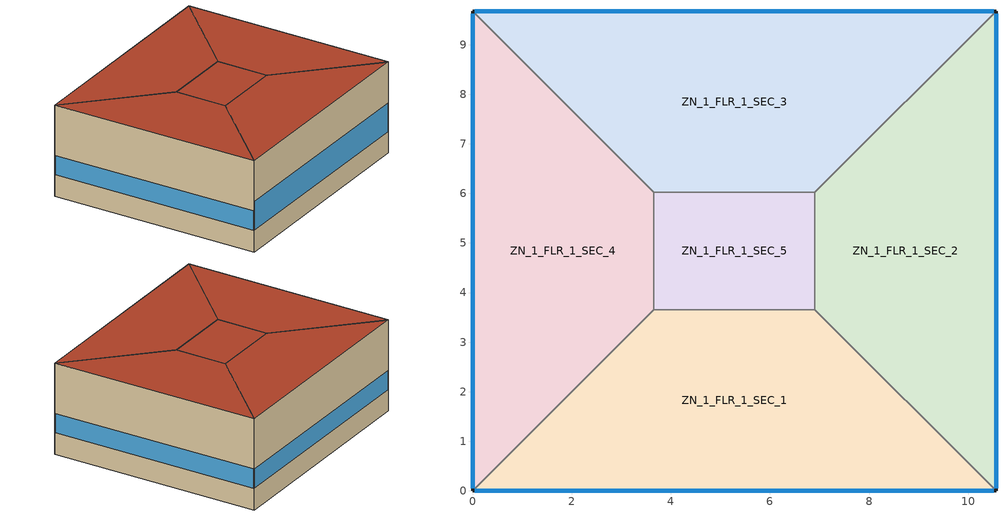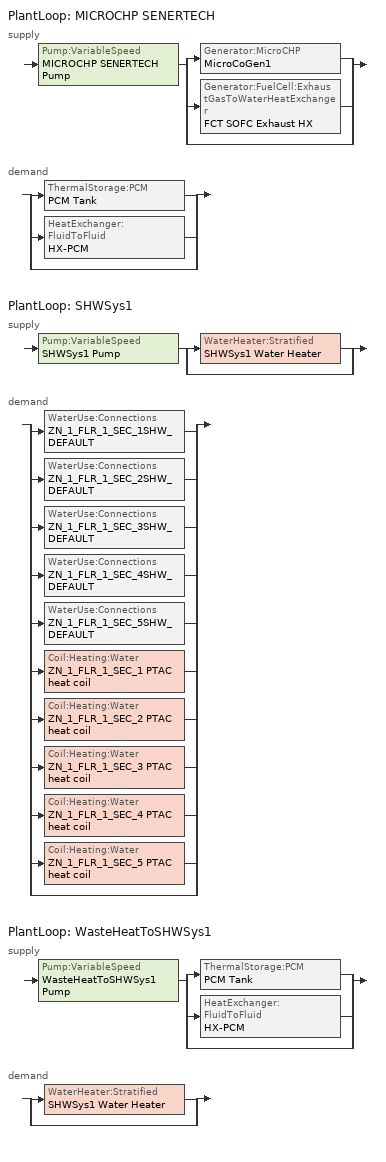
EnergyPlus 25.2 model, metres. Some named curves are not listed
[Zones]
ZN_1_FLR_1_SEC_1
 floor ground (ASHRAE 90.1-2004_Sec 5.5-4_Unheated_Ext-slab): 3.66,3.66 6.9,3.66 10.56,0 0,0 z0
 wall outside (CBECS_New_Restaurant_North_Mass_Ext-wall): 0,0 10.56,0 z0:4.22
 wall to ZN_1_FLR_1_SEC_2 (ASHRAE 90.1-2004_Sec 5.5-4_Interior Wall_Int-Wall): 10.56,0 6.9,3.66 z0:4.22
 wall to ZN_1_FLR_1_SEC_5 (ASHRAE 90.1-2004_Sec 5.5-4_Interior Wall_Int-Wall): 6.9,3.66 3.66,3.66 z0:4.22
 wall to ZN_1_FLR_1_SEC_4 (ASHRAE 90.1-2004_Sec 5.5-4_Interior Wall_Int-Wall): 3.66,3.66 0,0 z0:4.22
 window (CBECS_Windows_Single_Pane_Tinted_0_1_fixed_north_window): 0.05,0 10.51,0 z1:2.33
 roof outside (CBECS_New_Restaurant_North_IEAD_Roof): 0,0 10.56,0 6.9,3.66 3.66,3.66 z4.22
ZN_1_FLR_1_SEC_2
 floor ground (ASHRAE 90.1-2004_Sec 5.5-4_Unheated_Ext-slab): 6.9,3.66 6.9,6.02 10.56,9.68 10.56,0 z0
 wall outside (CBECS_New_Restaurant_North_Mass_Ext-wall): 10.56,0 10.56,9.68 z0:4.22
 wall to ZN_1_FLR_1_SEC_3 (ASHRAE 90.1-2004_Sec 5.5-4_Interior Wall_Int-Wall): 10.56,9.68 6.9,6.02 z0:4.22
 wall to ZN_1_FLR_1_SEC_5 (ASHRAE 90.1-2004_Sec 5.5-4_Interior Wall_Int-Wall): 6.9,6.02 6.9,3.66 z0:4.22
 window (CBECS_Windows_Single_Pane_Tinted_0_1_fixed_west_window): 10.56,0.05 10.56,9.63 z1:1.89
 roof outside (CBECS_New_Restaurant_North_IEAD_Roof): 10.56,0 10.56,9.68 6.9,6.02 6.9,3.66 z4.22
ZN_1_FLR_1_SEC_3
 floor ground (ASHRAE 90.1-2004_Sec 5.5-4_Unheated_Ext-slab): 0,9.68 10.56,9.68 6.9,6.02 3.66,6.02 z0
 wall outside (CBECS_New_Restaurant_North_Mass_Ext-wall): 10.56,9.68 0,9.68 z0:4.22
 wall to ZN_1_FLR_1_SEC_5 (ASHRAE 90.1-2004_Sec 5.5-4_Interior Wall_Int-Wall): 3.66,6.02 6.9,6.02 z0:4.22
 wall to ZN_1_FLR_1_SEC_4 (ASHRAE 90.1-2004_Sec 5.5-4_Interior Wall_Int-Wall): 0,9.68 3.66,6.02 z0:4.22
 window (CBECS_Windows_Single_Pane_Tinted_0_1_fixed_south_window): 10.51,9.68 0.05,9.68 z1:1.89
 roof outside (CBECS_New_Restaurant_North_IEAD_Roof): 3.66,6.02 6.9,6.02 10.56,9.68 0,9.68 z4.22
ZN_1_FLR_1_SEC_4
 floor ground (ASHRAE 90.1-2004_Sec 5.5-4_Unheated_Ext-slab): 0,9.68 3.66,6.02 3.66,3.66 0,0 z0
 wall outside (CBECS_New_Restaurant_North_Mass_Ext-wall): 0,9.68 0,0 z0:4.22
 wall to ZN_1_FLR_1_SEC_5 (ASHRAE 90.1-2004_Sec 5.5-4_Interior Wall_Int-Wall): 3.66,3.66 3.66,6.02 z0:4.22
 window (CBECS_Windows_Single_Pane_Tinted_0_1_fixed_east_window): 0,9.63 0,0.05 z1:1.89
 roof outside (CBECS_New_Restaurant_North_IEAD_Roof): 0,0 3.66,3.66 3.66,6.02 0,9.68 z4.22
ZN_1_FLR_1_SEC_5
 floor ground (ASHRAE 90.1-2004_Sec 5.5-4_Unheated_Ext-slab): 3.66,6.02 6.9,6.02 6.9,3.66 3.66,3.66 z0
 roof outside (CBECS_New_Restaurant_North_IEAD_Roof): 3.66,3.66 6.9,3.66 6.9,6.02 3.66,6.02 z4.22
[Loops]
PlantLoop 'MICROCHP SENERTECH'
 supply: Pump:VariableSpeed 'MICROCHP SENERTECH Pump' > split
  | Generator:MicroCHP 'MicroCoGen1'
  | Generator:FuelCell:ExhaustGasToWaterHeatExchanger 'FCT SOFC Exhaust HX'
  | bypass
 demand: split
  | ThermalStorage:PCM 'PCM Tank'
  | HeatExchanger:FluidToFluid 'HX-PCM'
  | bypass
PlantLoop 'SHWSys1'
 supply: Pump:VariableSpeed 'SHWSys1 Pump' > split
  | WaterHeater:Stratified 'SHWSys1 Water Heater'
  | bypass
 demand: split
  | WaterUse:Connections 'ZN_1_FLR_1_SEC_1SHW_DEFAULT'
  | WaterUse:Connections 'ZN_1_FLR_1_SEC_2SHW_DEFAULT'
  | WaterUse:Connections 'ZN_1_FLR_1_SEC_3SHW_DEFAULT'
  | WaterUse:Connections 'ZN_1_FLR_1_SEC_4SHW_DEFAULT'
  | WaterUse:Connections 'ZN_1_FLR_1_SEC_5SHW_DEFAULT'
  | Coil:Heating:Water 'ZN_1_FLR_1_SEC_1 PTAC heat coil'
  | Coil:Heating:Water 'ZN_1_FLR_1_SEC_2 PTAC heat coil'
  | Coil:Heating:Water 'ZN_1_FLR_1_SEC_3 PTAC heat coil'
  | Coil:Heating:Water 'ZN_1_FLR_1_SEC_4 PTAC heat coil'
  | Coil:Heating:Water 'ZN_1_FLR_1_SEC_5 PTAC heat coil'
  | bypass
PlantLoop 'WasteHeatToSHWSys1'
 supply: Pump:VariableSpeed 'WasteHeatToSHWSys1 Pump' > split
  | ThermalStorage:PCM 'PCM Tank'
  | HeatExchanger:FluidToFluid 'HX-PCM'
  | bypass
 demand: split
  | WaterHeater:Stratified 'SHWSys1 Water Heater'
  | bypass
[Building]
All: Loads convergence tolerance value=0.04; Maximum number of warmup days=25; Minimum number of warmup days=6; North axis=158.434; Solar distribution=FullInteriorAndExterior; Temperature convergence tolerance value=0.2; Terrain=City
[Site:GroundTemperature:BuildingSurface]
20, 19.99, 20.02, 20.05, 20.09, 20.16, 20.19, 20.22, 20.23, 20.22, 20.19, 20.15
[Site:Location]
NEWARK_NJ_USA TMY2-14734: Elevation=9; Latitude=40.7; Longitude=-74.17; Time zone=-5
[Site:WaterMainsTemperature]
Annual average outdoor air temperature=12.08; Calculation method=Correlation; Maximum difference in monthly average outdoor air temperatures=25.8
[SizingPeriod:DesignDay] Barometric pressure=101217; Day of month=21; Daylight saving time indicator=No; Humidity condition type=WetBulb; Rain indicator=No; Snow indicator=No; Solar model indicator=ASHRAEClearSky
Name | Daily dry bulb temperature range | Day type | Maximum dry bulb temperature | Month | Sky clearness | Wetbulb or dewpoint at maximum dry bulb | Wind direction | Wind speed
NEWARK Ann Clg .4% Condns DB=>MWB | 8.9 | SummerDesignDay | 34.1 | 7 | 1 | 23.8 | 250 | 5.7
NEWARK Ann Htg 99.6% Condns DB | 0 | WinterDesignDay | -12.1 | 1 | 0 | -12.1 | 280 | 6.1
[Construction]
ASHRAE 90.1-2004_Sec 5.5-4_Interior Wall_Int-Wall: GP01 1/2 GYPSUM, GP01 1/2 GYPSUM
ASHRAE 90.1-2004_Sec 5.5-4_Unheated_Ext-slab: MAT-CC05 8 HW CONCRETE, CP02 CARPET PAD
CBECS_New_Restaurant_North_IEAD_Roof: Roof Membrane [1], Roof Insulation [84], Metal Decking
CBECS_New_Restaurant_North_Mass_Ext-wall: 1IN Stucco, 8IN Concrete HW, Wall Insulation [160], 1/2IN Gypsum
CBECS_Windows_Single_Pane_Tinted_0_1_fixed_east_window; CBECS_Windows_Single_Pane_Tinted_0_1_fixed_north_window; CBECS_Windows_Single_Pane_Tinted_0_1_fixed_south_window; CBECS_Windows_Single_Pane_Tinted_0_1_fixed_west_window: Grey 6MM
InteriorFurnishings: Std Wood 6inch
[Material] Thermal absorptance=0.9
Name | Conductivity | Density | Roughness | Solar absorptance | Specific heat | Thickness | Visible absorptance
1/2IN Gypsum | 0.16 | 784.9 | Smooth | 0.92 | 830 | 0.0127 | 0.92
1IN Stucco | 0.6918 | 1858 | Smooth | 0.92 | 837 | 0.0253 | 0.92
8IN Concrete HW | 1.7296 | 2243 | MediumRough | 0.65 | 837 | 0.2033 | 0.65
GP01 1/2 GYPSUM | 0.16 | 800 | Smooth | 0.7 | 1090 | 0.0127 | 0.5
MAT-CC05 8 HW CONCRETE | 1.311 | 2240 | Rough | 0.7 | 836.8 | 0.2032 | 0.7
Metal Decking | 45.006 | 7680 | MediumSmooth | 0.7 | 418.4 | 0.0015 | 0.3
PCM_Material | 2000 | 800 | MediumSmooth | 0.7 | 2000 | 0.02 | 0.7
Roof Insulation [84] | 0.049 | 265 | MediumRough | 0.7 | 836.8 | 0.1022 | 0.7
Roof Membrane [1] | 0.19 | 1121.29 | Rough | 0.75 | 1670 | 0.0095 | 0.75
Std Wood 6inch | 0.12 | 540 | MediumSmooth | 0.7 | 1210 | 0.15 | 0.7
Wall Insulation [160] | 0.0432 | 91 | MediumRough | 0.5 | 837 | 0.0208 | 0.5
[Material:NoMass]
CP02 CARPET PAD: Roughness=VeryRough; Solar absorptance=0.7; Thermal absorptance=0.9; Thermal resistance=0.2165; Visible absorptance=0.8
[MaterialProperty:PhaseChangeHysteresis]
PCM_Material: High temperature difference of freezing curve=2; High temperature difference of melting curve=2; Latent heat during the entire phase change process=60000; Liquid state density=800; Liquid state specific heat=2000; Liquid state thermal conductivity=0.5; Low temperature difference of freezing curve=2; Low temperature difference of melting curve=2; Peak freezing temperature=35; Peak melting temperature=50; Solid state density=800; Solid state specific heat=2000; Solid state thermal conductivity=0.5
[WindowMaterial:Glazing]
Grey 6MM: Back side infrared hemispherical emissivity=0.84; Back side solar reflectance at normal incidence=0.053; Back side visible reflectance at normal incidence=0.052; Conductivity=0.9; Front side infrared hemispherical emissivity=0.84; Front side solar reflectance at normal incidence=0.053; Front side visible reflectance at normal incidence=0.052; Infrared transmittance at normal incidence=0; Optical data type=SpectralAverage; Solar transmittance at normal incidence=0.455; Thickness=0.006; Visible transmittance at normal incidence=0.431
[Coil:Cooling:DX:SingleSpeed] 2023 rated evaporator fan power per volume flow rate=934.4; Availability schedule=ALWAYS_ON; Gross rated cooling cop=2.5636; Gross rated sensible heat ratio=Autosize; Gross rated total cooling capacity=Autosize; Rated air flow rate=Autosize
Name | Energy input ratio function of flow fraction curve | Energy input ratio function of temperature curve | Part load fraction correlation curve | Total cooling capacity function of flow fraction curve | Total cooling capacity function of temperature curve
ZN_1_FLR_1_SEC_1 PTAC DXCoil | ZN_1_FLR_1_SEC_1 PTACHPACEIRFFF | ZN_1_FLR_1_SEC_1 PTACHPACEIRFT | ZN_1_FLR_1_SEC_1 PTACHPACPLFFPLR | ZN_1_FLR_1_SEC_1 PTACHPACCoolCapFFF | ZN_1_FLR_1_SEC_1 PTACHPACCoolCapFT
ZN_1_FLR_1_SEC_2 PTAC DXCoil | ZN_1_FLR_1_SEC_2 PTACHPACEIRFFF | ZN_1_FLR_1_SEC_2 PTACHPACEIRFT | ZN_1_FLR_1_SEC_2 PTACHPACPLFFPLR | ZN_1_FLR_1_SEC_2 PTACHPACCoolCapFFF | ZN_1_FLR_1_SEC_2 PTACHPACCoolCapFT
ZN_1_FLR_1_SEC_3 PTAC DXCoil | ZN_1_FLR_1_SEC_3 PTACHPACEIRFFF | ZN_1_FLR_1_SEC_3 PTACHPACEIRFT | ZN_1_FLR_1_SEC_3 PTACHPACPLFFPLR | ZN_1_FLR_1_SEC_3 PTACHPACCoolCapFFF | ZN_1_FLR_1_SEC_3 PTACHPACCoolCapFT
ZN_1_FLR_1_SEC_4 PTAC DXCoil | ZN_1_FLR_1_SEC_4 PTACHPACEIRFFF | ZN_1_FLR_1_SEC_4 PTACHPACEIRFT | ZN_1_FLR_1_SEC_4 PTACHPACPLFFPLR | ZN_1_FLR_1_SEC_4 PTACHPACCoolCapFFF | ZN_1_FLR_1_SEC_4 PTACHPACCoolCapFT
ZN_1_FLR_1_SEC_5 PTAC DXCoil | ZN_1_FLR_1_SEC_5 PTACHPACEIRFFF | ZN_1_FLR_1_SEC_5 PTACHPACEIRFT | ZN_1_FLR_1_SEC_5 PTACHPACPLFFPLR | ZN_1_FLR_1_SEC_5 PTACHPACCoolCapFFF | ZN_1_FLR_1_SEC_5 PTACHPACCoolCapFT
[Coil:Heating:Water] Availability schedule=ALWAYS_ON; Maximum water flow rate=Autosize; Performance input method=UFactorTimesAreaAndDesignWaterFlowRate; Rated capacity=Autosize; Rated inlet air temperature=16.6; Rated inlet water temperature=82.2; Rated outlet air temperature=32.2; Rated outlet water temperature=71.1; U factor times area value=Autosize
ZN_1_FLR_1_SEC_1 PTAC heat coil; ZN_1_FLR_1_SEC_2 PTAC heat coil; ZN_1_FLR_1_SEC_3 PTAC heat coil; ZN_1_FLR_1_SEC_4 PTAC heat coil; ZN_1_FLR_1_SEC_5 PTAC heat coil
[ComponentCost:LineItem]
Name | Cost per each | Item | Line item type | Quantity | Cost per area | Cost per unit of output capacity
ELECTRIC EQUIPMENT:ZN_1_FLR_1_SEC_1:MiscPlug | 1 | ZN_1_FLR_1_SEC_1 | General | 0.2576
ELECTRIC EQUIPMENT:ZN_1_FLR_1_SEC_2:MiscPlug | 1 | ZN_1_FLR_1_SEC_2 | General | 0.2247
ELECTRIC EQUIPMENT:ZN_1_FLR_1_SEC_3:MiscPlug | 1 | ZN_1_FLR_1_SEC_3 | General | 0.2576
ELECTRIC EQUIPMENT:ZN_1_FLR_1_SEC_4:MiscPlug | 1 | ZN_1_FLR_1_SEC_4 | General | 0.2247
ELECTRIC EQUIPMENT:ZN_1_FLR_1_SEC_5:MiscPlug | 1 | ZN_1_FLR_1_SEC_5 | General | 0.0784
GAS EQUIPMENT:ZN_1_FLR_1_SEC_1:MiscGas | 1 | ZN_1_FLR_1_SEC_1 | General | 1.4882
GAS EQUIPMENT:ZN_1_FLR_1_SEC_2:MiscGas | 1 | ZN_1_FLR_1_SEC_2 | General | 1.2979
GAS EQUIPMENT:ZN_1_FLR_1_SEC_3:MiscGas | 1 | ZN_1_FLR_1_SEC_3 | General | 1.4882
GAS EQUIPMENT:ZN_1_FLR_1_SEC_4:MiscGas | 1 | ZN_1_FLR_1_SEC_4 | General | 1.2979
GAS EQUIPMENT:ZN_1_FLR_1_SEC_5:MiscGas | 1 | ZN_1_FLR_1_SEC_5 | General | 0.4529
Infiltration:ZN_1_FLR_1_SEC_1 | 1 | ZN_1_FLR_1_SEC_1 | General | 0.0193
Infiltration:ZN_1_FLR_1_SEC_2 | 1 | ZN_1_FLR_1_SEC_2 | General | 0.0174
Infiltration:ZN_1_FLR_1_SEC_3 | 1 | ZN_1_FLR_1_SEC_3 | General | 0.0193
Infiltration:ZN_1_FLR_1_SEC_4 | 1 | ZN_1_FLR_1_SEC_4 | General | 0.0174
Infiltration:ZN_1_FLR_1_SEC_5 | 1 | ZN_1_FLR_1_SEC_5 | General | 0.0022
Interior Furnishings |  | InteriorFurnishings | Construction |  | 1
LIGHTING EQUIP:ZN_1_FLR_1_SEC_1 |  | ZN_1_FLR_1_SEC_1 | Lights |  |  | 1
LIGHTING EQUIP:ZN_1_FLR_1_SEC_2 |  | ZN_1_FLR_1_SEC_2 | Lights |  |  | 1
LIGHTING EQUIP:ZN_1_FLR_1_SEC_3 |  | ZN_1_FLR_1_SEC_3 | Lights |  |  | 1
LIGHTING EQUIP:ZN_1_FLR_1_SEC_4 |  | ZN_1_FLR_1_SEC_4 | Lights |  |  | 1
LIGHTING EQUIP:ZN_1_FLR_1_SEC_5 |  | ZN_1_FLR_1_SEC_5 | Lights |  |  | 1
People:ZN_1_FLR_1_SEC_1 | 1 | ZN_1_FLR_1_SEC_1 | General | 10.3741
People:ZN_1_FLR_1_SEC_2 | 1 | ZN_1_FLR_1_SEC_2 | General | 9.0473
People:ZN_1_FLR_1_SEC_3 | 1 | ZN_1_FLR_1_SEC_3 | General | 10.3741
People:ZN_1_FLR_1_SEC_4 | 1 | ZN_1_FLR_1_SEC_4 | General | 9.0473
People:ZN_1_FLR_1_SEC_5 | 1 | ZN_1_FLR_1_SEC_5 | General | 3.1572
east:CBECS_Windows_Single_Pane_Tinted_0_1_fixed_east_window |  | CBECS_Windows_Single_Pane_Tinted_0_1_fixed_east_window | Construction |  | 1
ext-slab:ASHRAE 90.1-2004_Sec 5.5-4_Unheated_Ext-slab |  | ASHRAE 90.1-2004_Sec 5.5-4_Unheated_Ext-slab | Construction |  | 560.787
ext-walls:CBECS_New_Restaurant_North_Mass_Ext-wall |  | CBECS_New_Restaurant_North_Mass_Ext-wall | Construction |  | 1
int-walls:ASHRAE 90.1-2004_Sec 5.5-4_Interior Wall_Int-Wall |  | ASHRAE 90.1-2004_Sec 5.5-4_Interior Wall_Int-Wall | Construction |  | 1
north:CBECS_Windows_Single_Pane_Tinted_0_1_fixed_north_window |  | CBECS_Windows_Single_Pane_Tinted_0_1_fixed_north_window | Construction |  | 1
roofs:CBECS_New_Restaurant_North_IEAD_Roof |  | CBECS_New_Restaurant_North_IEAD_Roof | Construction |  | 1
south:CBECS_Windows_Single_Pane_Tinted_0_1_fixed_south_window |  | CBECS_Windows_Single_Pane_Tinted_0_1_fixed_south_window | Construction |  | 1
west:CBECS_Windows_Single_Pane_Tinted_0_1_fixed_west_window |  | CBECS_Windows_Single_Pane_Tinted_0_1_fixed_west_window | Construction |  | 1
[DesignSpecification:OutdoorAir] Outdoor air flow per zone floor area=0; Outdoor air method=Flow/Zone
Name | Outdoor air flow per zone
SZ DSOA ZN_1_FLR_1_SEC_1; SZ DSOA ZN_1_FLR_1_SEC_3 | 0.202054
SZ DSOA ZN_1_FLR_1_SEC_2; SZ DSOA ZN_1_FLR_1_SEC_4 | 0.176214
SZ DSOA ZN_1_FLR_1_SEC_5 | 0.0614926
[ElectricEquipment] Design level calculation method=EquipmentLevel; End use subcategory=MiscPlug; Fraction latent=0; Fraction lost=0; Fraction radiant=0.5; Schedule=BLDG_EQUIP_SCH
Name | Design level | Zone or zonelist or space or spacelist
ZN_1_FLR_1_SEC_1_MiscPlug_Equip | 257.6077 | ZN_1_FLR_1_SEC_1
ZN_1_FLR_1_SEC_2_MiscPlug_Equip | 224.663 | ZN_1_FLR_1_SEC_2
ZN_1_FLR_1_SEC_3_MiscPlug_Equip | 257.6077 | ZN_1_FLR_1_SEC_3
ZN_1_FLR_1_SEC_4_MiscPlug_Equip | 224.663 | ZN_1_FLR_1_SEC_4
ZN_1_FLR_1_SEC_5_MiscPlug_Equip | 78.3995 | ZN_1_FLR_1_SEC_5
[ElectricLoadCenter:Distribution] Electrical buss type=AlternatingCurrent; Generator demand limit scheme purchased electric demand limit=0
Name | Generator list | Generator operation scheme type
Generic Renewable Gen | Fake wind turbine list | Baseload
Main Load Center | Generator List | FollowThermal
SOFC Electric Load Center | Micro-Generators | Baseload
[ElectricLoadCenter:Generators]
Name | Generator availability schedule name 1 | Generator name 1 | Generator object type 1 | Generator rated electric power output 1 | Generator rated thermal to electrical power ratio 1
Fake wind turbine list | ALWAYS_ON | Mythical Wind Turbine | Generator:CombustionTurbine | 456 | 1
Generator List | ALWAYS_ON | MicroCoGen1 | Generator:MicroCHP | 5500 | 2.444
Micro-Generators | Always_ON | FCT SOFC | Generator:FuelCell | 3400
[Exterior:FuelEquipment]
Equipment_SimpleRefrigeration: Design level=1236.499; End use subcategory=Refrigeration (simple); Fuel use type=Electricity; Schedule=ALWAYS_ON
[Exterior:Lights]
Exterior Facade Lighting: Control option=AstronomicalClock; Design level=66.3946; End use subcategory=Exterior Facade Lighting; Schedule=ALWAYS_ON
[Fan:OnOff] Availability schedule=ALWAYS_ON; End use subcategory=PTAC Fan; Fan total efficiency=0.1908; Maximum flow rate=Autosize; Motor efficiency=0.85; Motor in airstream fraction=1; Pressure rise=297.23
ZN_1_FLR_1_SEC_1 PTACFan; ZN_1_FLR_1_SEC_2 PTACFan; ZN_1_FLR_1_SEC_3 PTACFan; ZN_1_FLR_1_SEC_4 PTACFan; ZN_1_FLR_1_SEC_5 PTACFan
[GasEquipment] Carbon dioxide generation rate=0; Design level calculation method=EquipmentLevel; End use subcategory=MiscGas; Fraction latent=0; Fraction lost=0; Fraction radiant=0.2; Schedule=BLDG_EQUIP_SCH
Name | Design level | Zone or zonelist or space or spacelist
ZN_1_FLR_1_SEC_1_MiscGas_Equip | 1488.23 | ZN_1_FLR_1_SEC_1
ZN_1_FLR_1_SEC_2_MiscGas_Equip | 1297.91 | ZN_1_FLR_1_SEC_2
ZN_1_FLR_1_SEC_3_MiscGas_Equip | 1488.23 | ZN_1_FLR_1_SEC_3
ZN_1_FLR_1_SEC_4_MiscGas_Equip | 1297.91 | ZN_1_FLR_1_SEC_4
ZN_1_FLR_1_SEC_5_MiscGas_Equip | 452.9242 | ZN_1_FLR_1_SEC_5
[Generator:CombustionTurbine]
Mythical Wind Turbine: Design air inlet temperature=25; Design heat recovery water flow rate=0; Design minimum exhaust temperature=150; Exhaust flow curve=Mythical Wind Turbine Null Input Curve; Fuel higher heating value=43500; Fuel type=NaturalGas; Heat recovery lube energy curve=Mythical Wind Turbine Null Input Curve; Maximum exhaust flow per unit of power output=0; Maximum part load ratio=1; Minimum part load ratio=1; Optimum part load ratio=1; Part load based exhaust temperature curve=Mythical Wind Turbine Null Input Curve; Part load based fuel input curve=Mythical Wind Turbine Null Input Curve; Rated power output=456; Temperature based exhaust temperature curve=Mythical Wind Turbine Null Input Curve; Temperature based fuel input curve=Mythical Wind Turbine Null Input Curve; Coefficient 1 of u factor times area curve=0.02; Coefficient 2 of u factor times area curve=0.9
[Generator:FuelCell]
FCT SOFC: Air supply=FCT SOFC Air Supply; Auxiliary heater=FCT SOFC Auxiliary Heater; Electrical storage=FCT SOFC Battery; Fuel supply=FCT SOFC Fuel Supply; Heat exchanger=FCT SOFC Exhaust HX; Inverter=FCT SOFC Inverter; Power module=FCT SOFC Power Module; Water supply=FCT SOFC Water Supply
[Generator:FuelCell:AirSupply]
FCT SOFC Air Supply: Air intake heat recovery mode=NoRecovery; Air rate air temperature coefficient=0.00283507; Air rate function of electric power curve=FCT Excess Air Ratio Curve; Air supply constituent mode=UserDefinedConstituents; Air supply rate calculation mode=QuadraticFunctionofElectricPower; Blower heat loss factor=1; Blower power curve=FCT Blower Power Curve; Constituent name 1=Nitrogen; Molar fraction 1=0.7728; Constituent name 2=Oxygen; Molar fraction 2=0.2073; Constituent name 3=Water; Molar fraction 3=0.0104; Constituent name 4=Argon; Molar fraction 4=0.0092; Constituent name 5=CarbonDioxide; Molar fraction 5=0.0003; Number of userdefined constituents=5
[Generator:FuelCell:AuxiliaryHeater]
FCT SOFC Auxiliary Heater: Zone name to receive skin losses=ZN_1_FLR_1_SEC_5; Ancillary power constant term=0; Ancillary power linear term=0; Excess air ratio=0; Heating capacity units=Watts; Maximum heating capacity in watts=0; Minimum heating capacity in watts=0; Skin loss destination=SurroundingZone; Skin loss u factor times area value=0.5
[Generator:FuelCell:ElectricalStorage]
FCT SOFC Battery: Choice of model=SimpleEfficiencyWithConstraints; Initial charge state=0; Nominal charging energetic efficiency=1; Nominal discharging energetic efficiency=1; Simple maximum capacity=0; Simple maximum power draw=0; Simple maximum power store=0
[Generator:FuelCell:ExhaustGasToWaterHeatExchanger]
FCT SOFC Exhaust HX: Heat exchanger calculation method=Condensing; Heat recovery water maximum flow rate=0.0004; Method 2 parameter hxs0=83.1; Method 2 parameter hxs1=4798; Method 2 parameter hxs2=-138000; Method 2 parameter hxs3=-353800; Method 2 parameter hxs4=5.15e+08; Method 4 condensation threshold=35; Method 4 hxl1 coefficient=-0.000196; Method 4 hxl2 coefficient=0.0031
[Generator:FuelCell:Inverter]
FCT SOFC Inverter: Efficiency function of dc power curve=FCT Inverter Quadratic; Inverter efficiency calculation mode=Quadratic
[Generator:FuelCell:PowerModule]
FCT SOFC Power Module: Zone=ZN_1_FLR_1_SEC_5; Accumulated run time degradation coefficient=0; Ancillary electricity constant term=0; Ancillary electricity linear term=0; Constant skin loss rate=729; Cycling performance degradation coefficient=0; Dilution air flow rate=0.006156; Efficiency curve mode=Annex42; Efficiency curve=FCT Power Curve; Maximum operating point=3728; Minimum operating point=3010; Nominal efficiency=0.354; Nominal electrical power=3400; Number of run hours at beginning of simulation=0; Number of stops at start of simulation=0; Power down transient limit=0.2; Power up transient limit=1.4; Run time degradation initiation time threshold=10000; Shut down fuel=0.2; Shut down time=0; Skin loss calculation mode=ConstantRate; Skin loss radiative fraction=0.6392; Skin loss u factor times area term=0; Stack heat loss to dilution air=2307; Start up electricity produced=0; Start up fuel=0.2; Start up time=0
[Generator:FuelCell:WaterSupply]
FCT SOFC Water Supply: Pump heat loss factor=0; Reformer water flow rate function of fuel rate curve=Null Quadratic; Reformer water pump power function of fuel rate curve=Null Cubic; Water temperature modeling mode=TemperatureFromAirNode
[Generator:FuelSupply] Compressor heat loss factor=1; Constituent 1 molar fraction=0.949; Constituent 1=Methane; Constituent 2 molar fraction=0.007; Constituent 2=CarbonDioxide; Constituent 3 molar fraction=0.016; Constituent 3=Nitrogen; Constituent 4 molar fraction=0.025; Constituent 4=Ethane; Constituent 5 molar fraction=0.002; Constituent 5=Propane; Constituent 6 molar fraction=0.0006; Constituent 6=Butane; Constituent 7 molar fraction=0.0002; Constituent 7=Pentane; Constituent 8 molar fraction=0.0002; Constituent 8=Oxygen; Fuel temperature modeling mode=TemperatureFromAirNode; Fuel type=GaseousConstituents; Number of constituents in gaseous constituent fuel supply=8
Name | Compressor power multiplier function of fuel rate curve
FCT SOFC Fuel Supply | Null Cubic
NATURALGAS | NullCubic
[Generator:MicroCHP]
MicroCoGen1: Zone=ZN_1_FLR_1_SEC_1; Availability schedule=ALWAYS_ON; Generator fuel supply=NATURALGAS; Performance parameters=SENERTECH5_5KW
[Generator:MicroCHP:NonNormalizedParameters]
SENERTECH5_5KW: Aggregated thermal mass of energy conversion portion of generator=63605.6; Aggregated thermal mass of heat recovery portion of generator=1000.7; Air flow rate curve=SenerTechAirFlow; Cool down delay time=60; Cool down power=0; Cooling water flow rate curve=SenerTechCoolWaterflow; Cooling water flow rate mode=InternalControl; Electrical efficiency curve=SenerTechElEff; Heat exchanger u factor times area value=741; Maximum cooling water temperature=80; Maximum electric power=5500; Maximum fuel flow rate of change=1e+09; Maximum net electrical power rate of change=1e+09; Minimum cooling water flow rate=0; Minimum electric power=0; Restart mode=OptionalCoolDown; Skin loss radiative fraction=0.5; Skin loss u factor times area value=13.7; Standby power=0; Thermal efficiency curve=SenerTechThermEff; Warm up delay time=60; Warm up mode=TimeDelay
[HeatExchanger:FluidToFluid]
HX-PCM: Availability schedule=ALWAYS_ON; Component override cooling control temperature mode=Loop; Control type=UncontrolledOn; Heat exchange model type=Ideal; Heat exchanger u factor times area value=Autosize; Heat transfer metering end use type=LoopToLoop; Loop demand side design flow rate=Autosize; Loop supply side design flow rate=Autosize; Minimum temperature difference to activate heat exchanger=0.01; Sizing factor=1
[InternalMass] Construction=InteriorFurnishings
Name | Zone or zonelist | Surface area
ZN_1_FLR_1_SEC_1_InternalMass_1 | ZN_1_FLR_1_SEC_1 | 50.4821
ZN_1_FLR_1_SEC_2_InternalMass_1 | ZN_1_FLR_1_SEC_2 | 44.0261
ZN_1_FLR_1_SEC_3_InternalMass_1 | ZN_1_FLR_1_SEC_3 | 50.4821
ZN_1_FLR_1_SEC_4_InternalMass_1 | ZN_1_FLR_1_SEC_4 | 44.0261
ZN_1_FLR_1_SEC_5_InternalMass_1 | ZN_1_FLR_1_SEC_5 | 15.3636
[Lights] Design level calculation method=LightingLevel; End use subcategory=General Lights; Fraction radiant=0.2; Fraction replaceable=1; Fraction visible=0.2; Return air fraction=0; Schedule=BLDG_LIGHT_SCH
Name | Lighting level | Zone or zonelist or space or spacelist
ZN_1_FLR_1_SEC_1_Lights | 440.7594 | ZN_1_FLR_1_SEC_1
ZN_1_FLR_1_SEC_2_Lights | 384.3918 | ZN_1_FLR_1_SEC_2
ZN_1_FLR_1_SEC_3_Lights | 440.7594 | ZN_1_FLR_1_SEC_3
ZN_1_FLR_1_SEC_4_Lights | 384.3918 | ZN_1_FLR_1_SEC_4
ZN_1_FLR_1_SEC_5_Lights | 134.1393 | ZN_1_FLR_1_SEC_5
[People] Activity level schedule=ACTIVITY_SCH; Air velocity schedule=AIR_VELO_SCH; Carbon dioxide generation rate=3.82e-08; Clothing insulation calculation method=ClothingInsulationSchedule; Clothing insulation schedule=CLOTHING_SCH; Fraction radiant=0.3; Mean radiant temperature calculation type=EnclosureAveraged; Number of people calculation method=People; Number of people schedule=BLDG_OCC_SCH; Thermal comfort model 1 type=Fanger; Work efficiency schedule=WORK_EFF_SCH
Name | Number of people | Zone or zonelist or space or spacelist
ZN_1_FLR_1_SEC_1 | 10.3741 | ZN_1_FLR_1_SEC_1
ZN_1_FLR_1_SEC_2 | 9.0473 | ZN_1_FLR_1_SEC_2
ZN_1_FLR_1_SEC_3 | 10.3741 | ZN_1_FLR_1_SEC_3
ZN_1_FLR_1_SEC_4 | 9.0473 | ZN_1_FLR_1_SEC_4
ZN_1_FLR_1_SEC_5 | 3.1572 | ZN_1_FLR_1_SEC_5
[PlantEquipmentList]
MICROCHP SENERTECH Equipment List: MicroCoGen1, Generator:MicroCHP
SHWSys1 Equipment List; WasteHeatToSHWSys1 Equipment List: SHWSys1 Water Heater, WaterHeater:Stratified
[PlantEquipmentOperation:HeatingLoad] Load range 1 lower limit=0
Name | Load range 1 upper limit | Range 1 equipment list
MICROCHP SENERTECH Operation Scheme | 1000000 | MICROCHP SENERTECH Equipment List
SHWSys1 Operation Scheme | 1e+15 | SHWSys1 Equipment List
WasteHeatToSHWSys1 Operation Scheme | 1e+15 | WasteHeatToSHWSys1 Equipment List
[PlantEquipmentOperationSchemes]
Name | Control scheme 1 | Control scheme 1 schedule
MICROCHP SENERTECH Loop Operation Scheme List | MICROCHP SENERTECH Operation Scheme | ALWAYS_ON
SHWSys1 Loop Operation Scheme List | SHWSys1 Operation Scheme | PlantOnSched
WasteHeatToSHWSys1 Loop Operation Scheme List | WasteHeatToSHWSys1 Operation Scheme | PlantOnSched
[PlantLoop] Fluid type=Water; Load distribution scheme=Optimal; Minimum loop flow rate=0; Minimum loop temperature=10; Plant loop volume=Autocalculate
Name | Maximum loop flow rate | Maximum loop temperature | Plant equipment operation scheme
MICROCHP SENERTECH | 0.001 | 98 | MICROCHP SENERTECH Loop Operation Scheme List
SHWSys1 | Autosize | 85 | SHWSys1 Loop Operation Scheme List
WasteHeatToSHWSys1 | Autosize | 85 | WasteHeatToSHWSys1 Loop Operation Scheme List
[Pump:VariableSpeed] Design minimum flow rate=0; Fraction of motor inefficiencies to fluid stream=0; Pump control type=Intermittent; Coefficient 1 of the part load performance curve=0; Coefficient 2 of the part load performance curve=1; Coefficient 3 of the part load performance curve=0; Coefficient 4 of the part load performance curve=0
Name | Design maximum flow rate | Design power consumption | Design pump head | Motor efficiency
MICROCHP SENERTECH Pump | 0.0008 | 140 | 20000 | 0.87
SHWSys1 Pump; WasteHeatToSHWSys1 Pump | Autosize | Autosize | 1 | 1
[SetpointManager:Scheduled] Control variable=Temperature
Name | Schedule | Setpoint node or nodelist
MICROCHP SENERTECH Loop Setpoint Manager | MICROCHP SENERTECH Loop Setpoint Sched | MICROCHP SENERTECH Supply Outlet Node
SHWSys1 Loop Setpoint Manager | SHWSys1-Loop-Temp-Schedule | SHWSys1 Supply Outlet Node
WasteHeatToSHWSys1 Loop Setpoint Manager | WasteHeatToSHWSys1-Loop-Temp-Schedule | WasteHeatToSHWSys1 Supply Outlet Node
[Sizing:Plant] Loop type=Heating
Name | Design loop exit temperature | Loop design temperature difference
SHWSys1; WasteHeatToSHWSys1 | 60 | 5
MICROCHP SENERTECH | 70 | 10
[Sizing:Zone] Account for dedicated outdoor air system=No; Cooling design air flow method=DesignDay; Cooling design air flow rate=0; Cooling minimum air flow=0; Cooling minimum air flow fraction=0; Dedicated outdoor air high setpoint temperature for design=Autosize; Dedicated outdoor air low setpoint temperature for design=Autosize; Dedicated outdoor air system control strategy=NeutralSupplyAir; Heating design air flow method=DesignDay; Heating design air flow rate=0; Zone cooling design supply air humidity ratio=0.0085; Zone cooling design supply air temperature=14; Zone cooling design supply air temperature input method=SupplyAirTemperature; Zone cooling sizing factor=0; Zone heating design supply air humidity ratio=0.008; Zone heating design supply air temperature=50; Zone heating design supply air temperature input method=SupplyAirTemperature; Zone heating sizing factor=0
Name | Design specification outdoor air object
ZN_1_FLR_1_SEC_1 | SZ DSOA ZN_1_FLR_1_SEC_1
ZN_1_FLR_1_SEC_2 | SZ DSOA ZN_1_FLR_1_SEC_2
ZN_1_FLR_1_SEC_3 | SZ DSOA ZN_1_FLR_1_SEC_3
ZN_1_FLR_1_SEC_4 | SZ DSOA ZN_1_FLR_1_SEC_4
ZN_1_FLR_1_SEC_5 | SZ DSOA ZN_1_FLR_1_SEC_5
[ThermalStorage:PCM]
PCM Tank: Availability schedule=ALWAYS_ON; Heat loss rate=25; Pcm material=PCM_Material; Plant side design flow rate=Autosize; Tank capacity=400; Use side design flow rate=Autosize
[ThermostatSetpoint:DualSetpoint] Cooling setpoint temperature schedule=ClgSetP_Sch; Heating setpoint temperature schedule=HtgSetP_Sch
ZN_1_FLR_1_SEC_1 DualSPSched; ZN_1_FLR_1_SEC_2 DualSPSched; ZN_1_FLR_1_SEC_3 DualSPSched; ZN_1_FLR_1_SEC_4 DualSPSched; ZN_1_FLR_1_SEC_5 DualSPSched
[UtilityCost:Charge:Block] Block size 3 value or variable=remaining; Season=Annual
Name | Block 1 cost per unit value or variable | Block 2 cost per unit value or variable | Block 3 cost per unit value or variable | Block size 1 value or variable | Block size 2 value or variable | Category variable | Source variable | Tariff | Utility cost charge block
UtilityCost:Charge:Block 1 | 0 | 17.46 | 16.24 | 5 | 900 | DemandCharges | totalDemand | ConsEdisCo_No-9_GeneralLarge | AnnualDemandCharge
UtilityCost:Charge:Block 2 | 0.173 | 0.166 | 0.1329 | 900 | 1100 | EnergyCharges | totalEnergy | ConsEdisCo_No-2_GeneralSmall | AnnualEnergyCharge
[UtilityCost:Charge:Simple] Season=Annual
Name | Category variable | Cost per unit value or variable | Source variable | Tariff | Utility cost charge simple
UtilityCost:Charge:Simple 1 | EnergyCharges | 0.1023 | totalEnergy | ConsEdisCo_No-9_GeneralLarge | AnnualEnergyCharges
UtilityCost:Charge:Simple 2 | Taxes | 0.08 | SubTotal | ConsEdisCo_No-9_GeneralLarge | TaxofEightPercent
UtilityCost:Charge:Simple 3 | Taxes | 0.08 | SubTotal | ConsEdisCo_No-2_GeneralSmall | TaxofEightPercent
UtilityCost:Charge:Simple 4 | EnergyCharges | NY_MonthlyGasRates | totalEnergy | NY_EIAMonthlyRateGas | MonthlyRateGasCharge
UtilityCost:Charge:Simple 5 | Taxes | 0.08 | SubTotal | NY_EIAMonthlyRateGas | TaxofEightPercent
[UtilityCost:Qualify] Season=Annual; Threshold test=Count; Threshold value or variable=10; Variable=TotalDemand
Name | Number of months | Qualify type | Tariff | Utility cost qualify
UtilityCost:Qualify 1 | 12 | Minimum | ConsEdisCo_No-9_GeneralLarge | MinDemand10kw
UtilityCost:Qualify 2 | 1 | Maximum | ConsEdisCo_No-2_GeneralSmall | MaxDemand10kw
[UtilityCost:Tariff]
Name | Conversion factor choice | Demand window length | Group | Monthly charge or variable | Output meter
ConsEdisCo_No-2_GeneralSmall | kWh | HalfHour | Comm Elect | 12.74 | Electricity:Facility
ConsEdisCo_No-9_GeneralLarge | kWh | HalfHour | Comm Elect | 87.3 | Electricity:Facility
NY_EIAMonthlyRateGas | MCF |  | Comm Gas | 0 | NaturalGas:Facility
[UtilityCost:Variable]
NY_MonthlyGasRates: January value=9.55; February value=9.82; March value=9.79; April value=9.25; May value=8.75; June value=9.52; July value=9.28; August value=9.19; September value=8.74; October value=9.04; November value=8.51; December value=9.24; Tariff=NY_EIAMonthlyRateGas; Variable type=Currency
[WaterHeater:Stratified]
SHWSys1 Water Heater: Additional destratification conductivity=0.1; Ambient temperature indicator=Schedule; Ambient temperature schedule=SHWSys1 Water Heater Ambient Temperature Schedule; End use subcategory=tank backup; Heater 1 capacity=4500; Heater 1 deadband temperature difference=10; Heater 1 height=0.8728; Heater 1 setpoint temperature schedule=SHWSys1 Water Heater Setpoint Temperature Schedule; Heater 2 capacity=0; Heater 2 deadband temperature difference=5; Heater 2 height=0; Heater 2 setpoint temperature schedule=SHWSys1 Water Heater Setpoint Temperature Schedule; Heater fuel type=NaturalGas; Heater priority control=MasterSlave; Heater thermal efficiency=0.8; Indirect water heating recovery time=0.75; Inlet mode=Fixed; Maximum temperature limit=98; Number of nodes=10; Off cycle flue loss coefficient to ambient temperature=6; Off cycle parasitic fuel consumption rate=0; Off cycle parasitic fuel type=NaturalGas; Off cycle parasitic heat fraction to tank=0.8; Off cycle parasitic height=0.5; On cycle parasitic fuel type=NaturalGas; On cycle parasitic height=0.5; Skin loss fraction to zone=1; Source side design flow rate=Autosize; Source side effectiveness=1; Source side inlet height=0.9212; Source side outlet height=0.0485; Tank height=0.9697; Tank shape=VerticalCylinder; Tank volume=1.5; Uniform skin loss coefficient per unit area to ambient temperature=0.6; Use side design flow rate=Autosize; Use side effectiveness=1; Use side inlet height=0.0485; Use side outlet height=0.9212
[WaterUse:Connections]
Name | Water use equipment name 1
ZN_1_FLR_1_SEC_1SHW_DEFAULT | ZN_1_FLR_1_SEC_1SHW_DEFAULT
ZN_1_FLR_1_SEC_2SHW_DEFAULT | ZN_1_FLR_1_SEC_2SHW_DEFAULT
ZN_1_FLR_1_SEC_3SHW_DEFAULT | ZN_1_FLR_1_SEC_3SHW_DEFAULT
ZN_1_FLR_1_SEC_4SHW_DEFAULT | ZN_1_FLR_1_SEC_4SHW_DEFAULT
ZN_1_FLR_1_SEC_5SHW_DEFAULT | ZN_1_FLR_1_SEC_5SHW_DEFAULT
[WaterUse:Equipment] End use subcategory=SHW_DEFAULT; Flow rate fraction schedule=HOURS_OF_OPERATION
Name | Zone | Hot water supply temperature schedule | Latent fraction schedule | Peak flow rate | Sensible fraction schedule | Target temperature schedule
ZN_1_FLR_1_SEC_1SHW_DEFAULT | ZN_1_FLR_1_SEC_1 | ZN_1_FLR_1_SEC_1SHW_DEFAULTHot Supply Temp Sched | ZN_1_FLR_1_SEC_1SHW_DEFAULT Latent fract sched | 1.3688e-05 | ZN_1_FLR_1_SEC_1SHW_DEFAULT Sensible fract sched | ZN_1_FLR_1_SEC_1SHW_DEFAULT Temp Sched
ZN_1_FLR_1_SEC_2SHW_DEFAULT | ZN_1_FLR_1_SEC_2 | ZN_1_FLR_1_SEC_2SHW_DEFAULTHot Supply Temp Sched | ZN_1_FLR_1_SEC_2SHW_DEFAULT Latent fract sched | 1.19375e-05 | ZN_1_FLR_1_SEC_2SHW_DEFAULT Sensible fract sched | ZN_1_FLR_1_SEC_2SHW_DEFAULT Temp Sched
ZN_1_FLR_1_SEC_3SHW_DEFAULT | ZN_1_FLR_1_SEC_3 | ZN_1_FLR_1_SEC_3SHW_DEFAULTHot Supply Temp Sched | ZN_1_FLR_1_SEC_3SHW_DEFAULT Latent fract sched | 1.3688e-05 | ZN_1_FLR_1_SEC_3SHW_DEFAULT Sensible fract sched | ZN_1_FLR_1_SEC_3SHW_DEFAULT Temp Sched
ZN_1_FLR_1_SEC_4SHW_DEFAULT | ZN_1_FLR_1_SEC_4 | ZN_1_FLR_1_SEC_4SHW_DEFAULTHot Supply Temp Sched | ZN_1_FLR_1_SEC_4SHW_DEFAULT Latent fract sched | 1.19375e-05 | ZN_1_FLR_1_SEC_4SHW_DEFAULT Sensible fract sched | ZN_1_FLR_1_SEC_4SHW_DEFAULT Temp Sched
ZN_1_FLR_1_SEC_5SHW_DEFAULT | ZN_1_FLR_1_SEC_5 | ZN_1_FLR_1_SEC_5SHW_DEFAULTHot Supply Temp Sched | ZN_1_FLR_1_SEC_5SHW_DEFAULT Latent fract sched | 4.16576e-06 | ZN_1_FLR_1_SEC_5SHW_DEFAULT Sensible fract sched | ZN_1_FLR_1_SEC_5SHW_DEFAULT Temp Sched
[Zone] Ceiling height=4.2192; Floor area=Autocalculate; Multiplier=1; Part of total floor area=Yes; Type=1
Name | Volume
ZN_1_FLR_1_SEC_1; ZN_1_FLR_1_SEC_3 | 106.4968
ZN_1_FLR_1_SEC_2; ZN_1_FLR_1_SEC_4 | 92.8772
ZN_1_FLR_1_SEC_5 | 32.4109
[ZoneControl:Thermostat] Control type schedule=Dual Zone Control Type Sched
Name | Zone or zonelist | Control 1
ZN_1_FLR_1_SEC_1 Thermostat | ZN_1_FLR_1_SEC_1 | ZN_1_FLR_1_SEC_1 DualSPSched
ZN_1_FLR_1_SEC_2 Thermostat | ZN_1_FLR_1_SEC_2 | ZN_1_FLR_1_SEC_2 DualSPSched
ZN_1_FLR_1_SEC_3 Thermostat | ZN_1_FLR_1_SEC_3 | ZN_1_FLR_1_SEC_3 DualSPSched
ZN_1_FLR_1_SEC_4 Thermostat | ZN_1_FLR_1_SEC_4 | ZN_1_FLR_1_SEC_4 DualSPSched
ZN_1_FLR_1_SEC_5 Thermostat | ZN_1_FLR_1_SEC_5 | ZN_1_FLR_1_SEC_5 DualSPSched
[Zone equipment]
ZN_1_FLR_1_SEC_1: ZN_1_FLR_1_SEC_1 PTAC
ZN_1_FLR_1_SEC_2: ZN_1_FLR_1_SEC_2 PTAC
ZN_1_FLR_1_SEC_3: ZN_1_FLR_1_SEC_3 PTAC
ZN_1_FLR_1_SEC_4: ZN_1_FLR_1_SEC_4 PTAC
ZN_1_FLR_1_SEC_5: ZN_1_FLR_1_SEC_5 PTAC
[ZoneHVAC:PackagedTerminalAirConditioner] Availability schedule=ALWAYS_ON; Cooling outdoor air flow rate=Autosize; Cooling supply air flow rate=Autosize; Fan placement=DrawThrough; Heating outdoor air flow rate=Autosize; Heating supply air flow rate=Autosize; No load outdoor air flow rate=Autosize; No load supply air flow rate=Autosize; Supply air fan operating mode schedule=ALWAYS_OFF
Name | Cooling coil | Heating coil | Supply air fan
ZN_1_FLR_1_SEC_1 PTAC | ZN_1_FLR_1_SEC_1 PTAC DXCoil | ZN_1_FLR_1_SEC_1 PTAC heat coil | ZN_1_FLR_1_SEC_1 PTACFan
ZN_1_FLR_1_SEC_2 PTAC | ZN_1_FLR_1_SEC_2 PTAC DXCoil | ZN_1_FLR_1_SEC_2 PTAC heat coil | ZN_1_FLR_1_SEC_2 PTACFan
ZN_1_FLR_1_SEC_3 PTAC | ZN_1_FLR_1_SEC_3 PTAC DXCoil | ZN_1_FLR_1_SEC_3 PTAC heat coil | ZN_1_FLR_1_SEC_3 PTACFan
ZN_1_FLR_1_SEC_4 PTAC | ZN_1_FLR_1_SEC_4 PTAC DXCoil | ZN_1_FLR_1_SEC_4 PTAC heat coil | ZN_1_FLR_1_SEC_4 PTACFan
ZN_1_FLR_1_SEC_5 PTAC | ZN_1_FLR_1_SEC_5 PTAC DXCoil | ZN_1_FLR_1_SEC_5 PTAC heat coil | ZN_1_FLR_1_SEC_5 PTACFan
[ZoneInfiltration:DesignFlowRate] Constant term coefficient=1; Design flow rate calculation method=Flow/Zone; Schedule=INFIL_SCH; Temperature term coefficient=0; Velocity squared term coefficient=0; Velocity term coefficient=0
Name | Design flow rate | Zone or zonelist or space or spacelist
ZN_1_FLR_1_SEC_1_Infiltration | 0.0193 | ZN_1_FLR_1_SEC_1
ZN_1_FLR_1_SEC_2_Infiltration | 0.0174 | ZN_1_FLR_1_SEC_2
ZN_1_FLR_1_SEC_3_Infiltration | 0.0193 | ZN_1_FLR_1_SEC_3
ZN_1_FLR_1_SEC_4_Infiltration | 0.0174 | ZN_1_FLR_1_SEC_4
ZN_1_FLR_1_SEC_5_Infiltration | 0.0022 | ZN_1_FLR_1_SEC_5
[Curve:Biquadratic]
Name | Maximum value of x | Maximum value of y | Minimum value of x | Minimum value of y | Coefficient1 constant | Coefficient2 x | Coefficient3 x 2 | Coefficient4 y | Coefficient5 y 2 | Coefficient6 x y | Input unit type for x | Input unit type for y | Output unit type
SenerTechCoolWaterflow | 1e+12 | 1e+12 | 0 | 0 | 0.4 | 0 | 0 | 0 | 0 | 0
ZN_1_FLR_1_SEC_1 PTACHPACCoolCapFT; ZN_1_FLR_1_SEC_2 PTACHPACCoolCapFT; ZN_1_FLR_1_SEC_3 PTACHPACCoolCapFT; ZN_1_FLR_1_SEC_4 PTACHPACCoolCapFT; ZN_1_FLR_1_SEC_5 PTACHPACCoolCapFT | 23.88889 | 46.11111 | 12.77778 | 18 | 0.942588 | 0.00954335 | 0.00068377 | -0.0110427 | 5.249e-06 | -9.72e-06 | Temperature | Temperature | Dimensionless
ZN_1_FLR_1_SEC_1 PTACHPACEIRFT; ZN_1_FLR_1_SEC_2 PTACHPACEIRFT; ZN_1_FLR_1_SEC_3 PTACHPACEIRFT; ZN_1_FLR_1_SEC_4 PTACHPACEIRFT; ZN_1_FLR_1_SEC_5 PTACHPACEIRFT | 23.88889 | 46.11111 | 12.77778 | 18 | 0.342414 | 0.034885 | -0.0006237 | 0.00497722 | 0.000437951 | -0.000728028 | Temperature | Temperature | Dimensionless
[Curve:Cubic] Coefficient1 constant=0; Coefficient2 x=0; Coefficient3 x 2=0; Coefficient4 x 3=0
Name | Maximum value of x | Minimum value of x
FCT Blower Power Curve | 100000 | 0
Null Cubic | 1e+10 | -1e+10
NullCubic | 0 | 0
[Curve:Quadratic]
Name | Maximum value of x | Minimum value of x | Coefficient1 constant | Coefficient2 x | Coefficient3 x 2
FCT Excess Air Ratio Curve | 1e+06 | 0 | 0.00150976 | -7.76656e-07 | 1.30317e-10
FCT Inverter Quadratic | 1e+10 | -1e+10 | 0.560717 | 0.000124019 | -2.01648e-08
FCT Power Curve | 10000 | 0 | 0.642388 | -0.0001619 | 2.26007e-08
Mythical Wind Turbine Null Input Curve | 1 | 0 | 0 | 0 | 0
Null Quadratic | 1e+10 | -1e+10 | 0 | 0 | 0
SenerTechAirFlow | 1e+12 | 0 | 0 | 2 | -10000
ZN_1_FLR_1_SEC_1 PTACHPACCoolCapFFF; ZN_1_FLR_1_SEC_2 PTACHPACCoolCapFFF; ZN_1_FLR_1_SEC_3 PTACHPACCoolCapFFF; ZN_1_FLR_1_SEC_4 PTACHPACCoolCapFFF; ZN_1_FLR_1_SEC_5 PTACHPACCoolCapFFF | 1.5 | 0.5 | 0.8 | 0.2 | 0
ZN_1_FLR_1_SEC_1 PTACHPACEIRFFF; ZN_1_FLR_1_SEC_2 PTACHPACEIRFFF; ZN_1_FLR_1_SEC_3 PTACHPACEIRFFF; ZN_1_FLR_1_SEC_4 PTACHPACEIRFFF; ZN_1_FLR_1_SEC_5 PTACHPACEIRFFF | 1.5 | 0.5 | 1.1552 | -0.1808 | 0.0256
ZN_1_FLR_1_SEC_1 PTACHPACPLFFPLR; ZN_1_FLR_1_SEC_2 PTACHPACPLFFPLR; ZN_1_FLR_1_SEC_3 PTACHPACPLFFPLR; ZN_1_FLR_1_SEC_4 PTACHPACPLFFPLR; ZN_1_FLR_1_SEC_5 PTACHPACPLFFPLR | 1 | 0 | 0.85 | 0.15 | 0
[Curve:Triquadratic] Maximum value of x=1e+09; Maximum value of y=1e+09; Maximum value of z=1e+09; Minimum value of x=0; Minimum value of y=0; Minimum value of z=0; Coefficient2 x 2=0; Coefficient3 x=0; Coefficient4 y 2=0; Coefficient5 y=0; Coefficient6 z 2=0; Coefficient7 z=0; Coefficient8 x 2 y 2=0; Coefficient9 x y=0; Coefficient10 x y 2=0; Coefficient11 x 2 y=0; Coefficient12 x 2 z 2=0; Coefficient13 x z=0; Coefficient14 x z 2=0; Coefficient15 x 2 z=0; Coefficient16 y 2 z 2=0; Coefficient17 y z=0; Coefficient18 y z 2=0; Coefficient19 y 2 z=0; Coefficient20 x 2 y 2 z 2=0; Coefficient21 x 2 y 2 z=0; Coefficient22 x 2 y z 2=0; Coefficient23 x y 2 z 2=0; Coefficient24 x 2 y z=0; Coefficient25 x y 2 z=0; Coefficient26 x y z 2=0; Coefficient27 x y z=0
Name | Coefficient1 constant
SenerTechElEff | 0.27
SenerTechThermEff | 0.66
[Schedule:Compact]
ACTIVITY_SCH: Through: 12/31, For: AllDays, Until: 24:00, 120
AIR_VELO_SCH; ZN_1_FLR_1_SEC_1SHW_DEFAULT Sensible fract sched; ZN_1_FLR_1_SEC_2SHW_DEFAULT Sensible fract sched; ZN_1_FLR_1_SEC_3SHW_DEFAULT Sensible fract sched; ZN_1_FLR_1_SEC_4SHW_DEFAULT Sensible fract sched; ZN_1_FLR_1_SEC_5SHW_DEFAULT Sensible fract sched: Through: 12/31, For: AllDays, Until: 24:00, 0.2
ALWAYS_OFF; WORK_EFF_SCH: Through: 12/31, For: AllDays, Until: 24:00, 0
ALWAYS_ON; BLDG_LIGHT_SCH; Hours_of_operation; INFIL_SCH; PlantOnSched: Through: 12/31, For: AllDays, Until: 24:00, 1
BLDG_EQUIP_SCH: Through: 12/31, For: AllDays, Until: 24:00, 0.95
BLDG_OCC_SCH: Through: 12/31, For: AllDays, Until: 12:00, 0.95, Until: 13:00, 0.5, Until: 24:00, 0.95
CLGSETP_SCH: Through: 12/31, For: SummerDesignDay, Until: 24:00, 24, For: WinterDesignDay, Until: 24:00, 33, For: Weekdays WeekEnds Holidays AllOtherDays, Until: 24:00, 24
CLOTHING_SCH: Through: 04/30, For: AllDays, Until: 24:00, 1.1, Through: 09/30, For: AllDays, Until: 24:00, 0.6, Through: 12/31, For: AllDays, Until: 24:00, 1.1
Dual Zone Control Type Sched: Through: 12/31, For: AllDays, Until: 24:00, 4
HTGSETP_SCH: Through: 12/31, For: SummerDesignDay, Until: 24:00, 13, For: WinterDesignDay, Until: 24:00, 21, For: Weekdays WeekEnds Holidays AllOtherDays, Until: 24:00, 21
MICROCHP SENERTECH Loop Setpoint Sched: Through: 12/31, For: AllDays, Until: 24:00, 70
SHWSys1 Water Heater Ambient Temperature Schedule: Through: 12/31, For: AllDays, Until: 24:00, 22
SHWSys1 Water Heater Setpoint Temperature Schedule; SHWSys1-Loop-Temp-Schedule; WasteHeatToSHWSys1-Loop-Temp-Schedule: Through: 12/31, For: AllDays, Until: 24:00, 60
ZN_1_FLR_1_SEC_1SHW_DEFAULT Latent fract sched; ZN_1_FLR_1_SEC_2SHW_DEFAULT Latent fract sched; ZN_1_FLR_1_SEC_3SHW_DEFAULT Latent fract sched; ZN_1_FLR_1_SEC_4SHW_DEFAULT Latent fract sched; ZN_1_FLR_1_SEC_5SHW_DEFAULT Latent fract sched: Through: 12/31, For: AllDays, Until: 24:00, 0.05
ZN_1_FLR_1_SEC_1SHW_DEFAULT Temp Sched; ZN_1_FLR_1_SEC_2SHW_DEFAULT Temp Sched; ZN_1_FLR_1_SEC_3SHW_DEFAULT Temp Sched; ZN_1_FLR_1_SEC_4SHW_DEFAULT Temp Sched; ZN_1_FLR_1_SEC_5SHW_DEFAULT Temp Sched: Through: 12/31, For: AllDays, Until: 24:00, 40
ZN_1_FLR_1_SEC_1SHW_DEFAULTHot Supply Temp Sched; ZN_1_FLR_1_SEC_2SHW_DEFAULTHot Supply Temp Sched; ZN_1_FLR_1_SEC_3SHW_DEFAULTHot Supply Temp Sched; ZN_1_FLR_1_SEC_4SHW_DEFAULTHot Supply Temp Sched; ZN_1_FLR_1_SEC_5SHW_DEFAULTHot Supply Temp Sched: Through: 12/31, For: AllDays, Until: 24:00, 55
